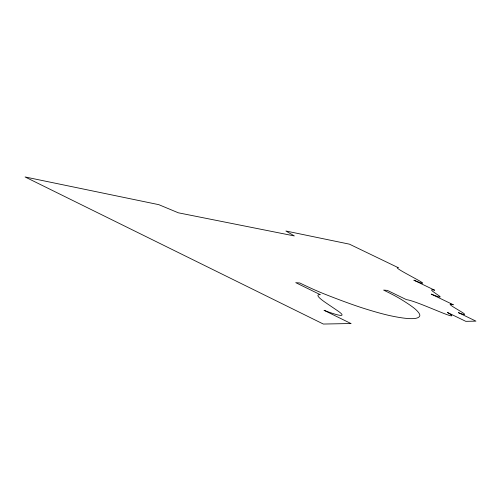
<?xml version="1.0" encoding="UTF-8"?>
<svg xmlns="http://www.w3.org/2000/svg" width="501" height="501" viewBox="0 0 501 501"><rect width="100%" height="100%" fill="white"/><g stroke="black" fill="none" stroke-linecap="round" stroke-linejoin="round"><path stroke-width="0.75" d="M350.932 323.521L323.352 324.047L25.05 176.953L158.792 204.665L178.375 212.812L294.369 235.94L285.883 230.999L349.429 244.162L398.32 267.716A49.211 2.342 25.4 0 0 406.399 273.696L417.151 279.589A28.732 1.422 25.3 0 1 413.857 280.184L434.711 290.242A75.457 3.808 25.5 0 0 434.048 292.308L438.964 295.747A36.623 1.91 25.3 0 1 431.223 294.112L453.349 304.796A48.835 2.599 25.5 0 0 454.683 307.783L461.327 311.822A34.807 1.916 25.4 0 1 458.39 312.649L475.95 321.141L465.78 321.335L447.443 312.455A35.502 2.092 25.4 0 1 441.237 312.405L427.522 306.825A72.883 4.509 25.5 0 0 406.562 299.711L387.373 290.405L383.597 290.085A26.91 1.703 25.3 0 1 400.111 298.771A153.926 10.095 25.1 0 1 416.137 309.906A331.8 21.975 24.7 0 1 419.694 316.018A633.727 40.675 24.1 0 1 391.306 315.931A346.911 23.879 24.6 0 1 364.665 308.647A171.355 12.456 24.9 0 1 325.005 294.237A32.909 2.549 25.1 0 1 299.842 282.996L295.728 282.652L320.271 294.669A94.351 7.603 25.4 0 0 326.295 303.092L337.386 310.614A51.14 4.346 25.1 0 1 324.028 310.301L350.932 323.521"/></g></svg>
